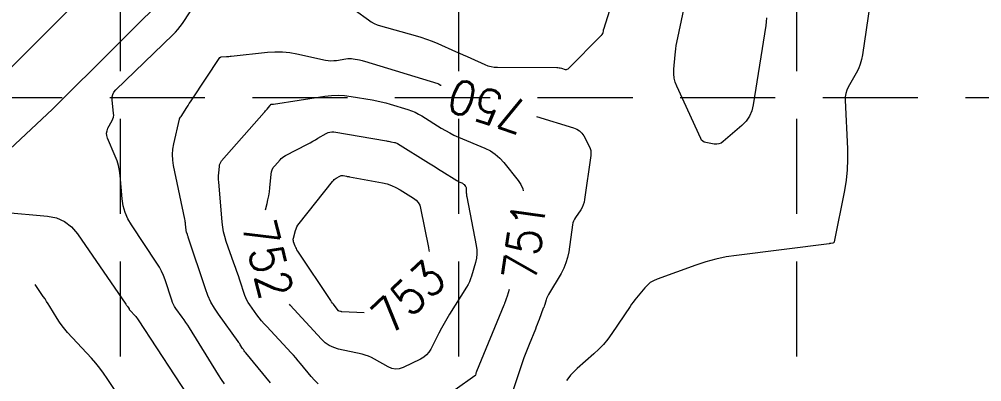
# Model space of a CAD drawing. Header units: feet. Extents: x 46644 to 49208, y 46045 to 47649.
# Drawn here: x 48193.8 to 48307.7, y 47373.2 to 47416.1 of the extents above; entities that cross this region are included whole.
import ezdxf
from ezdxf.enums import TextEntityAlignment as Align

# ---------------------------------------------------------------- set-up
doc = ezdxf.new("R2010")
doc.units = ezdxf.units.FT
doc.header["$MEASUREMENT"] = 0
doc.linetypes.add('DGN Style 3', pattern=[33.544038, 23.960027, -9.584011])
doc.linetypes.add('HIDDEN', pattern=[0.375, 0.25, -0.125])
doc.layers.add('EC', color=35, linetype='Continuous', lineweight=0)
doc.layers.add('Level 15', color=1, linetype='Continuous', lineweight=0)
doc.layers.add('GRID', color=254, linetype='HIDDEN')
doc.styles.add('Style-STANDARD', font='STANDARD.shx')

msp = doc.modelspace()

# ---------------------------------------------------------------- linework, layer by layer
at = {"layer": 'EC', "color": 35, "linetype": 'DGN Style 3', "lineweight": 0}
for p, q in [((48262.99, 47414.94), (48264.72, 47420.44)), ((48271.65, 47413.35), (48272.76, 47418.62)), ((48294.48, 47417.8), (48293.61, 47411.91)), ((48213.14, 47415.62), (48214.06, 47416.99)), ((48233.64, 47417.16), (48235.15, 47416.03)), ((48212.89, 47415.25), (48213.14, 47415.62)), ((48235.15, 47416.03), (48235.49, 47415.8)), ((48235.49, 47415.8), (48235.83, 47415.61)), ((48235.83, 47415.61), (48236.2, 47415.45)), ((48236.2, 47415.45), (48236.58, 47415.33)), ((48282.17, 47415.36), (48280.69, 47406)), ((48282.23, 47415.82), (48282.17, 47415.36)), ((48282.26, 47416.28), (48282.23, 47415.82)), ((48205.27, 47407.75), (48212.01, 47414.26)), ((48212.01, 47414.26), (48212.32, 47414.57)), ((48212.32, 47414.57), (48212.61, 47414.91)), ((48212.61, 47414.91), (48212.89, 47415.25)), ((48236.58, 47415.33), (48240.68, 47414.18)), ((48262.71, 47414.18), (48262.74, 47414.21)), ((48262.74, 47414.21), (48262.76, 47414.24)), ((48262.76, 47414.24), (48262.79, 47414.27)), ((48262.79, 47414.27), (48262.81, 47414.3)), ((48262.81, 47414.3), (48262.89, 47414.41)), ((48262.89, 47414.41), (48262.9, 47414.43)), ((48262.9, 47414.43), (48262.91, 47414.46)), ((48262.91, 47414.46), (48262.92, 47414.48)), ((48262.92, 47414.51), (48262.95, 47414.74)), ((48262.92, 47414.48), (48262.92, 47414.51)), ((48262.95, 47414.79), (48262.96, 47414.84)), ((48262.95, 47414.74), (48262.95, 47414.79)), ((48262.96, 47414.84), (48262.97, 47414.89)), ((48262.97, 47414.89), (48262.99, 47414.94)), ((48240.68, 47414.18), (48241.36, 47413.98)), ((48241.36, 47413.98), (48242.03, 47413.76)), ((48242.03, 47413.76), (48242.69, 47413.51)), ((48242.69, 47413.51), (48243.35, 47413.24)), ((48243.35, 47413.24), (48245.47, 47412.31)), ((48258.77, 47410.26), (48262.71, 47414.18)), ((48271.58, 47412.99), (48271.65, 47413.35)), ((48218.92, 47411.75), (48223.23, 47412.21)), ((48223.23, 47412.21), (48224.1, 47412.27)), ((48224.1, 47412.27), (48224.97, 47412.26)), ((48224.97, 47412.26), (48225.84, 47412.18)), ((48225.84, 47412.18), (48226.7, 47412.02)), ((48226.7, 47412.02), (48230.06, 47411.29)), ((48245.47, 47412.31), (48245.92, 47412.11)), ((48245.92, 47412.11), (48246.38, 47411.91)), ((48271.44, 47411.9), (48271.48, 47412.27)), ((48271.48, 47412.27), (48271.53, 47412.63)), ((48271.53, 47412.63), (48271.58, 47412.99)), ((48214.25, 47406.58), (48217.58, 47411.57)), ((48217.58, 47411.57), (48217.59, 47411.58)), ((48217.59, 47411.58), (48217.6, 47411.59)), ((48217.6, 47411.59), (48217.62, 47411.6)), ((48217.62, 47411.6), (48217.63, 47411.61)), ((48217.63, 47411.61), (48217.68, 47411.64)), ((48217.68, 47411.64), (48217.69, 47411.65)), ((48217.69, 47411.65), (48217.7, 47411.65)), ((48217.7, 47411.65), (48217.71, 47411.65)), ((48217.71, 47411.65), (48217.72, 47411.65)), ((48217.72, 47411.65), (48218.37, 47411.7)), ((48218.37, 47411.7), (48218.51, 47411.71)), ((48218.51, 47411.71), (48218.65, 47411.72)), ((48218.65, 47411.72), (48218.79, 47411.73)), ((48218.79, 47411.73), (48218.92, 47411.75)), ((48230.06, 47411.29), (48230.39, 47411.24)), ((48230.39, 47411.24), (48230.72, 47411.21)), ((48230.72, 47411.21), (48231.05, 47411.22)), ((48231.05, 47411.22), (48231.38, 47411.25)), ((48231.38, 47411.25), (48232.48, 47411.42)), ((48232.48, 47411.42), (48232.7, 47411.45)), ((48232.7, 47411.45), (48232.92, 47411.46)), ((48232.92, 47411.46), (48233.14, 47411.45)), ((48233.14, 47411.45), (48233.37, 47411.42)), ((48233.37, 47411.42), (48234.09, 47411.3)), ((48234.09, 47411.3), (48234.24, 47411.27)), ((48234.24, 47411.27), (48234.4, 47411.24)), ((48234.4, 47411.24), (48234.55, 47411.2)), ((48234.55, 47411.2), (48234.7, 47411.16)), ((48234.7, 47411.16), (48243.35, 47408.51)), ((48246.38, 47411.91), (48246.83, 47411.71)), ((48246.83, 47411.71), (48247.28, 47411.51)), ((48247.28, 47411.51), (48248.94, 47410.75)), ((48271.3, 47410.19), (48271.44, 47411.9)), ((48293.34, 47410.79), (48293.13, 47410.25)), ((48293.5, 47411.34), (48293.34, 47410.79)), ((48293.61, 47411.91), (48293.5, 47411.34)), ((48248.94, 47410.75), (48249.3, 47410.61)), ((48249.3, 47410.61), (48249.67, 47410.51)), ((48249.67, 47410.51), (48250.05, 47410.45)), ((48250.05, 47410.45), (48250.44, 47410.43)), ((48250.44, 47410.43), (48257.43, 47410.39)), ((48257.43, 47410.39), (48257.57, 47410.39)), ((48257.57, 47410.39), (48257.71, 47410.37)), ((48257.71, 47410.37), (48257.85, 47410.35)), ((48257.85, 47410.35), (48257.99, 47410.31)), ((48257.99, 47410.31), (48258.43, 47410.18)), ((48258.43, 47410.18), (48258.53, 47410.16)), ((48258.53, 47410.16), (48258.61, 47410.17)), ((48258.61, 47410.17), (48258.69, 47410.2)), ((48258.69, 47410.2), (48258.77, 47410.26)), ((48271.29, 47409.67), (48271.3, 47410.19)), ((48271.34, 47409.16), (48271.29, 47409.67)), ((48292.87, 47409.74), (48291.93, 47408.08)), ((48293.13, 47410.25), (48292.87, 47409.74)), ((48271.46, 47408.67), (48271.34, 47409.16)), ((48271.65, 47408.19), (48271.46, 47408.67)), ((48204.91, 47407.22), (48205.05, 47407.5)), ((48205.05, 47407.5), (48205.27, 47407.75)), ((48243.35, 47408.51), (48243.4, 47408.49)), ((48243.4, 47408.49), (48243.45, 47408.47)), ((48243.45, 47408.47), (48243.5, 47408.44)), ((48243.5, 47408.44), (48243.54, 47408.42)), ((48243.54, 47408.42), (48243.69, 47408.33)), ((48243.69, 47408.33), (48243.72, 47408.31)), ((48243.72, 47408.31), (48243.75, 47408.29)), ((48243.75, 47408.29), (48243.77, 47408.28)), ((48274.47, 47401.99), (48271.65, 47408.19)), ((48291.76, 47407.72), (48291.64, 47407.34)), ((48291.93, 47408.08), (48291.76, 47407.72)), ((48204.84, 47406.92), (48204.91, 47407.22)), ((48204.84, 47406.58), (48204.84, 47406.92)), ((48205.01, 47404.98), (48204.84, 47406.58)), ((48213.96, 47406.13), (48214.1, 47406.35)), ((48214.1, 47406.35), (48214.25, 47406.58)), ((48223.91, 47406.06), (48230.01, 47407.01)), ((48230.01, 47407.01), (48230.78, 47407.09)), ((48230.78, 47407.09), (48231.56, 47407.12)), ((48231.56, 47407.12), (48232.33, 47407.09)), ((48232.33, 47407.09), (48233.1, 47406.99)), ((48233.1, 47406.99), (48235.61, 47406.57)), ((48235.61, 47406.57), (48236.15, 47406.47)), ((48236.15, 47406.47), (48236.68, 47406.36)), ((48236.68, 47406.36), (48237.21, 47406.22)), ((48291.58, 47406.95), (48291.57, 47406.55)), ((48291.57, 47406.55), (48291.83, 47400.77)), ((48291.64, 47407.34), (48291.58, 47406.95)), ((48213.01, 47404.61), (48213.67, 47405.68)), ((48213.67, 47405.68), (48213.81, 47405.9)), ((48213.81, 47405.9), (48213.96, 47406.13)), ((48222.82, 47405.07), (48222.91, 47405.16)), ((48222.91, 47405.16), (48222.99, 47405.26)), ((48222.99, 47405.26), (48223.07, 47405.36)), ((48223.07, 47405.36), (48223.16, 47405.46)), ((48223.16, 47405.46), (48223.5, 47405.89)), ((48223.5, 47405.89), (48223.52, 47405.91)), ((48223.52, 47405.91), (48223.53, 47405.93)), ((48223.53, 47405.93), (48223.55, 47405.95)), ((48223.55, 47405.95), (48223.56, 47405.97)), ((48223.56, 47405.97), (48223.6, 47406.04)), ((48223.6, 47406.04), (48223.61, 47406.05)), ((48223.61, 47406.05), (48223.62, 47406.06)), ((48223.62, 47406.06), (48223.64, 47406.07)), ((48223.64, 47406.07), (48223.65, 47406.07)), ((48223.65, 47406.07), (48223.74, 47406.08)), ((48223.74, 47406.08), (48223.75, 47406.08)), ((48223.75, 47406.08), (48223.77, 47406.08)), ((48223.77, 47406.08), (48223.79, 47406.08)), ((48223.79, 47406.08), (48223.8, 47406.08)), ((48223.8, 47406.08), (48223.86, 47406.06)), ((48223.86, 47406.06), (48223.87, 47406.06)), ((48223.87, 47406.06), (48223.88, 47406.06)), ((48223.88, 47406.06), (48223.89, 47406.06)), ((48223.89, 47406.06), (48223.91, 47406.06)), ((48237.21, 47406.22), (48237.74, 47406.07)), ((48237.74, 47406.07), (48239.82, 47405.44)), ((48239.82, 47405.44), (48240.25, 47405.29)), ((48240.25, 47405.29), (48240.68, 47405.11)), ((48240.68, 47405.11), (48241.09, 47404.9)), ((48280.52, 47405.29), (48280.23, 47404.64)), ((48280.69, 47406), (48280.52, 47405.29)), ((48204.34, 47403.21), (48204.84, 47404.13)), ((48204.84, 47404.13), (48204.93, 47404.33)), ((48204.93, 47404.33), (48204.99, 47404.54)), ((48204.99, 47404.54), (48205.02, 47404.76)), ((48205.02, 47404.76), (48205.01, 47404.98)), ((48212.12, 47401.38), (48212.8, 47404.29)), ((48212.8, 47404.29), (48212.81, 47404.32)), ((48212.81, 47404.32), (48212.82, 47404.36)), ((48212.82, 47404.36), (48212.84, 47404.39)), ((48212.84, 47404.39), (48212.86, 47404.42)), ((48212.86, 47404.42), (48212.94, 47404.52)), ((48212.94, 47404.52), (48212.96, 47404.55)), ((48212.96, 47404.55), (48212.98, 47404.57)), ((48212.98, 47404.57), (48212.99, 47404.59)), ((48212.99, 47404.59), (48213.01, 47404.61)), ((48217.79, 47399.36), (48222.82, 47405.07)), ((48241.09, 47404.9), (48241.49, 47404.67)), ((48241.49, 47404.67), (48243.77, 47403.24)), ((48255.03, 47404.59), (48259.43, 47403.28)), ((48279.83, 47404.05), (48279.32, 47403.53)), ((48280.23, 47404.64), (48279.83, 47404.05)), ((48204.18, 47402.64), (48204.23, 47402.93)), ((48204.23, 47402.93), (48204.34, 47403.21)), ((48243.77, 47403.24), (48244.26, 47402.94)), ((48244.26, 47402.94), (48244.77, 47402.66)), ((48259.43, 47403.28), (48259.81, 47403.13)), ((48259.81, 47403.13), (48260.13, 47402.92)), ((48260.13, 47402.92), (48260.4, 47402.64)), ((48279.32, 47403.53), (48277.13, 47401.64)), ((48204.2, 47402.35), (48204.18, 47402.64)), ((48204.29, 47402.05), (48204.2, 47402.35)), ((48205.21, 47399.93), (48204.29, 47402.05)), ((48228.26, 47401.51), (48228.57, 47401.68)), ((48228.57, 47401.68), (48228.88, 47401.85)), ((48228.88, 47401.85), (48229.18, 47402.03)), ((48229.18, 47402.03), (48230.16, 47402.61)), ((48230.16, 47402.61), (48230.38, 47402.71)), ((48230.38, 47402.71), (48230.6, 47402.77)), ((48230.6, 47402.77), (48230.83, 47402.8)), ((48230.83, 47402.8), (48231.07, 47402.78)), ((48231.07, 47402.78), (48237.28, 47401.72)), ((48237.28, 47401.72), (48237.41, 47401.7)), ((48237.41, 47401.7), (48237.54, 47401.68)), ((48237.54, 47401.68), (48237.67, 47401.65)), ((48244.77, 47402.66), (48245.28, 47402.41)), ((48245.28, 47402.41), (48245.81, 47402.17)), ((48245.81, 47402.17), (48248.93, 47400.86)), ((48260.4, 47402.64), (48260.63, 47402.31)), ((48260.63, 47402.31), (48261.27, 47401.1)), ((48274.58, 47401.81), (48274.47, 47401.99)), ((48274.71, 47401.68), (48274.58, 47401.81)), ((48274.88, 47401.58), (48274.71, 47401.68)), ((48211.97, 47400.1), (48212.01, 47400.74)), ((48212.01, 47400.74), (48212.12, 47401.38)), ((48225.33, 47399.99), (48227.95, 47401.35)), ((48227.95, 47401.35), (48228.26, 47401.51)), ((48237.67, 47401.65), (48237.8, 47401.63)), ((48237.8, 47401.63), (48238.24, 47401.55)), ((48238.24, 47401.55), (48238.33, 47401.53)), ((48238.33, 47401.53), (48238.41, 47401.5)), ((48238.41, 47401.5), (48238.5, 47401.46)), ((48238.5, 47401.46), (48238.58, 47401.42)), ((48238.58, 47401.42), (48242.25, 47399.14)), ((48248.93, 47400.86), (48249.58, 47400.54)), ((48249.58, 47400.54), (48250.17, 47400.15)), ((48261.27, 47401.1), (48261.39, 47400.84)), ((48261.39, 47400.84), (48261.46, 47400.57)), ((48261.46, 47400.57), (48261.49, 47400.3)), ((48275.08, 47401.52), (48274.88, 47401.58)), ((48276.06, 47401.35), (48275.08, 47401.52)), ((48276.36, 47401.32), (48276.06, 47401.35)), ((48276.63, 47401.36), (48276.36, 47401.32)), ((48276.89, 47401.47), (48276.63, 47401.36)), ((48277.13, 47401.64), (48276.89, 47401.47)), ((48291.83, 47400.77), (48291.85, 47399.54)), ((48205.42, 47399.38), (48205.21, 47399.93)), ((48212, 47399.45), (48211.97, 47400.1)), ((48212.1, 47398.81), (48212, 47399.45)), ((48224.07, 47398.79), (48224.7, 47399.5)), ((48224.7, 47399.5), (48224.84, 47399.65)), ((48224.84, 47399.65), (48224.99, 47399.78)), ((48224.99, 47399.78), (48225.15, 47399.89)), ((48225.15, 47399.89), (48225.33, 47399.99)), ((48250.17, 47400.15), (48250.7, 47399.69)), ((48250.7, 47399.69), (48251.18, 47399.16)), ((48261.47, 47400.01), (48260.74, 47394.8)), ((48261.49, 47400.3), (48261.47, 47400.01)), ((48291.85, 47399.54), (48291.8, 47398.31)), ((48205.59, 47398.81), (48205.42, 47399.38)), ((48205.71, 47398.24), (48205.59, 47398.81)), ((48213.44, 47392.47), (48212.1, 47398.81)), ((48217.44, 47397.89), (48217.52, 47398.73)), ((48217.52, 47398.73), (48217.55, 47398.9)), ((48217.55, 47398.9), (48217.6, 47399.07)), ((48217.6, 47399.07), (48217.68, 47399.22)), ((48217.68, 47399.22), (48217.79, 47399.36)), ((48223.68, 47398.06), (48223.77, 47398.32)), ((48223.77, 47398.32), (48223.9, 47398.56)), ((48223.9, 47398.56), (48224.07, 47398.79)), ((48242.25, 47399.14), (48242.65, 47398.89)), ((48242.65, 47398.89), (48243.06, 47398.64)), ((48243.06, 47398.64), (48243.46, 47398.39)), ((48243.46, 47398.39), (48243.86, 47398.14)), ((48251.18, 47399.16), (48252.86, 47397.04)), ((48291.8, 47398.31), (48291.67, 47397.09)), ((48205.78, 47397.65), (48205.71, 47398.24)), ((48206.02, 47394.89), (48205.78, 47397.65)), ((48217.42, 47397.64), (48217.44, 47397.89)), ((48217.42, 47397.38), (48217.42, 47397.64)), ((48217.42, 47397.13), (48217.42, 47397.38)), ((48217.44, 47396.87), (48217.42, 47397.13)), ((48223.49, 47396.16), (48223.63, 47397.78)), ((48223.63, 47397.78), (48223.68, 47398.06)), ((48231.01, 47397.04), (48231.12, 47397.14)), ((48231.12, 47397.14), (48231.23, 47397.23)), ((48231.23, 47397.23), (48231.35, 47397.31)), ((48231.35, 47397.31), (48231.77, 47397.55)), ((48231.77, 47397.55), (48231.86, 47397.59)), ((48231.86, 47397.59), (48231.95, 47397.62)), ((48231.95, 47397.62), (48232.05, 47397.63)), ((48232.05, 47397.63), (48232.15, 47397.62)), ((48232.15, 47397.62), (48232.57, 47397.55)), ((48232.57, 47397.55), (48232.66, 47397.53)), ((48232.66, 47397.53), (48232.75, 47397.52)), ((48232.75, 47397.52), (48232.84, 47397.5)), ((48232.84, 47397.5), (48232.92, 47397.49)), ((48232.92, 47397.49), (48236.81, 47396.76)), ((48243.86, 47398.14), (48245.61, 47397.04)), ((48217.85, 47392.1), (48217.44, 47396.87)), ((48223.44, 47395.7), (48223.49, 47396.16)), ((48226.96, 47391.96), (48230.92, 47396.93)), ((48230.92, 47396.93), (48231.01, 47397.04)), ((48236.81, 47396.76), (48237.36, 47396.63)), ((48237.36, 47396.63), (48237.9, 47396.45)), ((48237.9, 47396.45), (48238.41, 47396.22)), ((48238.41, 47396.22), (48238.91, 47395.95)), ((48245.61, 47397.04), (48245.68, 47397)), ((48245.68, 47397), (48245.74, 47396.96)), ((48245.74, 47396.96), (48245.81, 47396.93)), ((48245.81, 47396.93), (48245.87, 47396.9)), ((48245.87, 47396.9), (48246.19, 47396.77)), ((48246.19, 47396.77), (48246.27, 47396.73)), ((48246.27, 47396.73), (48246.34, 47396.68)), ((48246.34, 47396.68), (48246.41, 47396.62)), ((48246.41, 47396.62), (48246.47, 47396.56)), ((48246.47, 47396.56), (48246.65, 47396.33)), ((48246.65, 47396.33), (48246.68, 47396.28)), ((48246.68, 47396.28), (48246.71, 47396.22)), ((48246.71, 47396.22), (48246.72, 47396.17)), ((48246.72, 47396.17), (48246.73, 47396.11)), ((48246.73, 47396.11), (48246.74, 47395.57)), ((48252.86, 47397.04), (48253.18, 47396.57)), ((48253.18, 47396.57), (48253.41, 47396.07)), ((48253.41, 47396.07), (48253.48, 47395.82)), ((48291.67, 47397.09), (48291.47, 47395.87)), ((48206.15, 47394.06), (48206.02, 47394.89)), ((48223.27, 47394.77), (48223.37, 47395.23)), ((48223.37, 47395.23), (48223.44, 47395.7)), ((48238.91, 47395.95), (48240.49, 47394.96)), ((48240.49, 47394.96), (48240.8, 47394.73)), ((48246.74, 47395.57), (48246.75, 47395.46)), ((48246.75, 47395.46), (48246.76, 47395.34)), ((48246.76, 47395.34), (48246.77, 47395.23)), ((48246.77, 47395.23), (48246.79, 47395.12)), ((48246.79, 47395.12), (48247.91, 47389.37)), ((48291.47, 47395.87), (48290.28, 47389.79)), ((48206.37, 47393.27), (48206.15, 47394.06)), ((48222.96, 47393.57), (48223.16, 47394.31)), ((48223.16, 47394.31), (48223.27, 47394.77)), ((48240.8, 47394.73), (48241.04, 47394.45)), ((48241.04, 47394.45), (48241.22, 47394.13)), ((48241.22, 47394.13), (48241.33, 47393.76)), ((48241.33, 47393.76), (48242.27, 47389.1)), ((48260.44, 47393.86), (48260.27, 47393.57)), ((48260.57, 47394.16), (48260.44, 47393.86)), ((48260.67, 47394.47), (48260.57, 47394.16)), ((48260.74, 47394.8), (48260.67, 47394.47)), ((48191.94, 47393.29), (48197.19, 47392.81)), ((48197.19, 47392.81), (48198.25, 47392.61)), ((48198.25, 47392.61), (48199.2, 47392.2)), ((48206.69, 47392.51), (48206.37, 47393.27)), ((48259.65, 47392.66), (48259.53, 47392.46)), ((48260.27, 47393.57), (48259.65, 47392.66)), ((48199.2, 47392.2), (48200.02, 47391.58)), ((48200.02, 47391.58), (48200.72, 47390.75)), ((48207.11, 47391.78), (48206.69, 47392.51)), ((48210.13, 47387.27), (48207.11, 47391.78)), ((48213.47, 47392.32), (48213.44, 47392.47)), ((48213.49, 47392.17), (48213.47, 47392.32)), ((48213.51, 47392.02), (48213.49, 47392.17)), ((48213.53, 47391.86), (48213.51, 47392.02)), ((48213.59, 47391.15), (48213.53, 47391.86)), ((48217.92, 47391.53), (48217.85, 47392.1)), ((48218.02, 47390.96), (48217.92, 47391.53)), ((48226.6, 47391.34), (48226.7, 47391.56)), ((48226.7, 47391.56), (48226.82, 47391.77)), ((48226.82, 47391.77), (48226.96, 47391.96)), ((48259.31, 47391.81), (48258.85, 47388.61)), ((48259.36, 47392.03), (48259.31, 47391.81)), ((48259.43, 47392.25), (48259.36, 47392.03)), ((48259.53, 47392.46), (48259.43, 47392.25)), ((48200.72, 47390.75), (48206.46, 47382.43)), ((48213.59, 47391.09), (48213.59, 47391.15)), ((48213.6, 47391.03), (48213.59, 47391.09)), ((48213.62, 47390.98), (48213.6, 47391.03)), ((48213.64, 47390.92), (48213.62, 47390.98)), ((48213.73, 47390.65), (48213.64, 47390.92)), ((48213.76, 47390.57), (48213.73, 47390.65)), ((48213.79, 47390.49), (48213.76, 47390.57)), ((48213.82, 47390.41), (48213.79, 47390.49)), ((48213.84, 47390.32), (48213.82, 47390.41)), ((48215.86, 47384.23), (48213.84, 47390.32)), ((48218.16, 47390.4), (48218.02, 47390.96)), ((48218.34, 47389.84), (48218.16, 47390.4)), ((48226.29, 47390.23), (48226.53, 47391.11)), ((48226.53, 47391.11), (48226.6, 47391.34)), ((48219.25, 47387.28), (48218.34, 47389.84)), ((48226.27, 47390.12), (48226.29, 47390.23)), ((48226.27, 47390.01), (48226.27, 47390.12)), ((48226.28, 47389.9), (48226.27, 47390.01)), ((48226.31, 47389.79), (48226.28, 47389.9)), ((48226.5, 47389.29), (48226.31, 47389.79)), ((48226.56, 47389.13), (48226.5, 47389.29)), ((48247.91, 47389.37), (48247.98, 47388.86)), ((48289.66, 47389.57), (48278.71, 47388.19)), ((48289.71, 47389.58), (48289.66, 47389.57)), ((48289.76, 47389.58), (48289.71, 47389.58)), ((48289.81, 47389.59), (48289.76, 47389.58)), ((48289.86, 47389.6), (48289.81, 47389.59)), ((48290.1, 47389.63), (48289.86, 47389.6)), ((48290.17, 47389.65), (48290.1, 47389.63)), ((48290.22, 47389.68), (48290.17, 47389.65)), ((48290.25, 47389.73), (48290.22, 47389.68)), ((48290.28, 47389.79), (48290.25, 47389.73)), ((48226.63, 47388.99), (48226.56, 47389.13)), ((48226.7, 47388.84), (48226.63, 47388.99)), ((48226.79, 47388.7), (48226.7, 47388.84)), ((48230.7, 47382.84), (48226.79, 47388.7)), ((48242.27, 47389.1), (48242.32, 47388.82)), ((48242.32, 47388.82), (48242.33, 47388.63)), ((48247.99, 47388.36), (48247.93, 47387.86)), ((48247.98, 47388.86), (48247.99, 47388.36)), ((48258.85, 47388.61), (48258.72, 47387.94)), ((48278.71, 47388.19), (48277.48, 47388)), ((48210.42, 47386.8), (48210.13, 47387.27)), ((48219.43, 47386.77), (48219.25, 47387.28)), ((48247.82, 47387.36), (48247.36, 47385.74)), ((48247.93, 47387.86), (48247.82, 47387.36)), ((48258.53, 47387.29), (48258.27, 47386.66)), ((48258.72, 47387.94), (48258.53, 47387.29)), ((48273.9, 47387.03), (48269.32, 47385.38)), ((48275.08, 47387.42), (48273.9, 47387.03)), ((48276.27, 47387.74), (48275.08, 47387.42)), ((48277.48, 47388), (48276.27, 47387.74)), ((48210.68, 47386.32), (48210.42, 47386.8)), ((48210.9, 47385.82), (48210.68, 47386.32)), ((48211.09, 47385.31), (48210.9, 47385.82)), ((48219.6, 47386.26), (48219.43, 47386.77)), ((48219.77, 47385.75), (48219.6, 47386.26)), ((48219.95, 47385.24), (48219.77, 47385.75)), ((48247.36, 47385.74), (48247.24, 47385.4)), ((48257.95, 47386.06), (48256.45, 47383.55)), ((48258.27, 47386.66), (48257.95, 47386.06)), ((48196.69, 47383.34), (48195.72, 47384.74)), ((48211.89, 47382.88), (48211.09, 47385.31)), ((48220.54, 47383.46), (48219.95, 47385.24)), ((48246.95, 47384.74), (48246.77, 47384.43)), ((48247.11, 47385.07), (48246.95, 47384.74)), ((48247.24, 47385.4), (48247.11, 47385.07)), ((48268.16, 47384.68), (48267.85, 47384.35)), ((48268.51, 47384.96), (48268.16, 47384.68)), ((48268.9, 47385.19), (48268.51, 47384.96)), ((48269.32, 47385.38), (48268.9, 47385.19)), ((48216.16, 47383.44), (48215.86, 47384.23)), ((48220.65, 47383.17), (48220.54, 47383.46)), ((48246.77, 47384.43), (48244.76, 47381.23)), ((48251.81, 47384.14), (48251.57, 47383.36)), ((48256.45, 47383.55), (48256.37, 47383.4)), ((48267.85, 47384.35), (48266.88, 47383.18)), ((48196.89, 47383.04), (48196.69, 47383.34)), ((48197.08, 47382.74), (48196.89, 47383.04)), ((48197.28, 47382.44), (48197.08, 47382.74)), ((48197.47, 47382.14), (48197.28, 47382.44)), ((48206.46, 47382.43), (48206.51, 47382.35)), ((48206.51, 47382.35), (48206.56, 47382.27)), ((48211.99, 47382.62), (48211.89, 47382.88)), ((48212.1, 47382.38), (48211.99, 47382.62)), ((48212.23, 47382.15), (48212.1, 47382.38)), ((48216.52, 47382.67), (48216.16, 47383.44)), ((48216.93, 47381.93), (48216.52, 47382.67)), ((48220.78, 47382.88), (48220.65, 47383.17)), ((48220.93, 47382.61), (48220.78, 47382.88)), ((48221.11, 47382.35), (48220.93, 47382.61)), ((48221.97, 47381.15), (48221.11, 47382.35)), ((48225.89, 47382.31), (48225.81, 47382.4)), ((48230.8, 47382.7), (48230.7, 47382.84)), ((48230.9, 47382.55), (48230.8, 47382.7)), ((48231.01, 47382.41), (48230.9, 47382.55)), ((48231.11, 47382.28), (48231.01, 47382.41)), ((48251.22, 47382.37), (48251.19, 47382.3)), ((48251.24, 47382.44), (48251.22, 47382.37)), ((48251.27, 47382.52), (48251.24, 47382.44)), ((48251.3, 47382.59), (48251.27, 47382.52)), ((48251.43, 47382.93), (48251.3, 47382.59)), ((48251.47, 47383.04), (48251.43, 47382.93)), ((48251.5, 47383.15), (48251.47, 47383.04)), ((48251.54, 47383.25), (48251.5, 47383.15)), ((48251.57, 47383.36), (48251.54, 47383.25)), ((48256.01, 47382.38), (48255.97, 47382.27)), ((48256.17, 47382.92), (48256.01, 47382.38)), ((48256.23, 47383.09), (48256.17, 47382.92)), ((48256.29, 47383.24), (48256.23, 47383.09)), ((48256.37, 47383.4), (48256.29, 47383.24)), ((48266.29, 47382.41), (48266.11, 47382.14)), ((48266.48, 47382.67), (48266.29, 47382.41)), ((48266.68, 47382.93), (48266.48, 47382.67)), ((48266.88, 47383.18), (48266.68, 47382.93)), ((48198.34, 47380.71), (48197.47, 47382.14)), ((48206.56, 47382.27), (48206.62, 47382.19)), ((48206.62, 47382.19), (48206.67, 47382.11)), ((48206.67, 47382.11), (48206.83, 47381.85)), ((48206.83, 47381.85), (48206.86, 47381.79)), ((48206.86, 47381.79), (48206.9, 47381.74)), ((48206.9, 47381.74), (48206.94, 47381.69)), ((48206.94, 47381.69), (48206.99, 47381.64)), ((48206.99, 47381.64), (48207.51, 47381.07)), ((48212.38, 47381.92), (48212.23, 47382.15)), ((48213.13, 47380.89), (48212.38, 47381.92)), ((48217.4, 47381.22), (48216.93, 47381.93)), ((48219.75, 47377.99), (48217.4, 47381.22)), ((48229.61, 47378.27), (48225.89, 47382.31)), ((48231.62, 47381.64), (48231.11, 47382.28)), ((48231.64, 47381.62), (48231.62, 47381.64)), ((48231.66, 47381.6), (48231.64, 47381.62)), ((48231.68, 47381.59), (48231.66, 47381.6)), ((48231.71, 47381.58), (48231.68, 47381.59)), ((48231.84, 47381.55), (48231.71, 47381.58)), ((48231.88, 47381.54), (48231.84, 47381.55)), ((48231.92, 47381.53), (48231.88, 47381.54)), ((48231.96, 47381.52), (48231.92, 47381.53)), ((48232, 47381.52), (48231.96, 47381.52)), ((48234.67, 47381.41), (48232, 47381.52)), ((48244.76, 47381.23), (48244.43, 47380.68)), ((48251.19, 47382.3), (48247.95, 47374.46)), ((48255.85, 47381.93), (48255.36, 47380.59)), ((48255.9, 47382.04), (48255.85, 47381.93)), ((48255.94, 47382.16), (48255.9, 47382.04)), ((48255.97, 47382.27), (48255.94, 47382.16)), ((48266.11, 47382.14), (48263.95, 47378.93)), ((48198.62, 47380.28), (48198.34, 47380.71)), ((48198.92, 47379.87), (48198.62, 47380.28)), ((48207.51, 47381.07), (48207.62, 47380.95)), ((48207.62, 47380.95), (48207.72, 47380.82)), ((48207.72, 47380.82), (48207.82, 47380.69)), ((48207.82, 47380.69), (48207.92, 47380.55)), ((48207.92, 47380.55), (48215.19, 47369.48)), ((48213.35, 47380.58), (48213.13, 47380.89)), ((48213.57, 47380.26), (48213.35, 47380.58)), ((48213.78, 47379.93), (48213.57, 47380.26)), ((48222.24, 47380.79), (48221.97, 47381.15)), ((48222.52, 47380.44), (48222.24, 47380.79)), ((48222.81, 47380.1), (48222.52, 47380.44)), ((48223.12, 47379.76), (48222.81, 47380.1)), ((48244.1, 47380.12), (48243.79, 47379.56)), ((48244.43, 47380.68), (48244.1, 47380.12)), ((48255.25, 47380.31), (48255.14, 47380.02)), ((48255.36, 47380.59), (48255.25, 47380.31)), ((48199.23, 47379.47), (48198.92, 47379.87)), ((48199.57, 47379.08), (48199.23, 47379.47)), ((48202.41, 47376.01), (48199.57, 47379.08)), ((48213.99, 47379.61), (48213.78, 47379.93)), ((48217.41, 47374.06), (48213.99, 47379.61)), ((48226, 47376.68), (48223.12, 47379.76)), ((48243.5, 47378.98), (48242.54, 47377.11)), ((48243.79, 47379.56), (48243.5, 47378.98)), ((48254.91, 47379.46), (48254.16, 47377.63)), ((48255.02, 47379.74), (48254.91, 47379.46)), ((48255.14, 47380.02), (48255.02, 47379.74)), ((48263.95, 47378.93), (48263.48, 47378.28)), ((48219.81, 47377.9), (48219.75, 47377.99)), ((48219.88, 47377.81), (48219.81, 47377.9)), ((48219.94, 47377.72), (48219.88, 47377.81)), ((48230.05, 47377.86), (48229.61, 47378.27)), ((48230.53, 47377.53), (48230.05, 47377.86)), ((48263.48, 47378.28), (48262.97, 47377.66)), ((48220, 47377.62), (48219.94, 47377.72)), ((48220.27, 47377.18), (48220, 47377.62)), ((48220.36, 47377.04), (48220.27, 47377.18)), ((48220.45, 47376.91), (48220.36, 47377.04)), ((48220.54, 47376.78), (48220.45, 47376.91)), ((48220.64, 47376.66), (48220.54, 47376.78)), ((48223.57, 47373.11), (48220.64, 47376.66)), ((48226.28, 47376.37), (48226, 47376.68)), ((48231.05, 47377.28), (48230.53, 47377.53)), ((48231.62, 47377.11), (48231.05, 47377.28)), ((48234.4, 47376.49), (48231.62, 47377.11)), ((48242.31, 47376.73), (48242.03, 47376.41)), ((48242.54, 47377.11), (48242.31, 47376.73)), ((48253.85, 47376.85), (48253.7, 47376.45)), ((48254, 47377.24), (48253.85, 47376.85)), ((48254.16, 47377.63), (48254, 47377.24)), ((48262.43, 47377.08), (48261.84, 47376.54)), ((48262.97, 47377.66), (48262.43, 47377.08)), ((48202.9, 47375.45), (48202.41, 47376.01)), ((48226.56, 47376.05), (48226.28, 47376.37)), ((48226.84, 47375.73), (48226.56, 47376.05)), ((48227.11, 47375.4), (48226.84, 47375.73)), ((48234.78, 47376.39), (48234.4, 47376.49)), ((48235.16, 47376.26), (48234.78, 47376.39)), ((48235.52, 47376.1), (48235.16, 47376.26)), ((48235.87, 47375.92), (48235.52, 47376.1)), ((48237.5, 47375), (48235.87, 47375.92)), ((48241.32, 47375.92), (48239.25, 47374.94)), ((48241.7, 47376.14), (48241.32, 47375.92)), ((48242.03, 47376.41), (48241.7, 47376.14)), ((48253.56, 47376.05), (48252.26, 47372.16)), ((48253.7, 47376.45), (48253.56, 47376.05)), ((48261.84, 47376.54), (48259.85, 47374.81)), ((48203.38, 47374.86), (48202.9, 47375.45)), ((48203.83, 47374.26), (48203.38, 47374.86)), ((48228.37, 47373.87), (48227.11, 47375.4)), ((48237.93, 47374.82), (48237.5, 47375)), ((48238.37, 47374.74), (48237.93, 47374.82)), ((48238.8, 47374.78), (48238.37, 47374.74)), ((48239.25, 47374.94), (48238.8, 47374.78)), ((48247.91, 47374.35), (48247.88, 47374.26)), ((48247.92, 47374.38), (48247.91, 47374.35)), ((48247.93, 47374.41), (48247.92, 47374.38)), ((48247.94, 47374.43), (48247.93, 47374.41)), ((48247.95, 47374.46), (48247.94, 47374.43)), ((48259.44, 47374.43), (48259.07, 47374.02)), ((48259.85, 47374.81), (48259.44, 47374.43)), ((48204.25, 47373.64), (48203.83, 47374.26)), ((48206.18, 47370.71), (48204.25, 47373.64)), ((48217.76, 47373.52), (48217.41, 47374.06)), ((48218.13, 47373), (48217.76, 47373.52)), ((48228.78, 47373.42), (48228.37, 47373.87)), ((48229.21, 47373.01), (48228.78, 47373.42)), ((48247.76, 47373.93), (48242, 47369.87)), ((48247.78, 47373.95), (48247.76, 47373.93)), ((48247.8, 47373.98), (48247.78, 47373.95)), ((48247.82, 47374), (48247.8, 47373.98)), ((48247.83, 47374.03), (48247.82, 47374)), ((48247.86, 47374.19), (48247.83, 47374.03)), ((48247.87, 47374.23), (48247.86, 47374.21)), ((48247.86, 47374.21), (48247.86, 47374.19)), ((48247.88, 47374.26), (48247.87, 47374.25)), ((48247.87, 47374.25), (48247.87, 47374.23)), ((48258.74, 47373.58), (48258.6, 47373.37)), ((48259.07, 47374.02), (48258.74, 47373.58))]:
    msp.add_line(p, q, dxfattribs=at)
at = {"layer": 'GRID', "color": 252, "linetype": 'HIDDEN', "lineweight": 0, "ltscale": 45}
for p, q in [((48205.8, 47606.85), (48205.8, 46206.68)), ((48245.8, 47606.85), (48245.8, 46206.68)), ((48285.8, 47606.85), (48285.8, 46206.68)), ((46685.8, 47406.85), (49165.8, 47406.85))]:
    msp.add_line(p, q, dxfattribs=at)
at = {"layer": 'Level 15', "color": 7, "linetype": 'Continuous', "lineweight": 0, "flags": 128}
for points in [[(48386.85, 47461.58), (48357.86, 47472.71), (48341.36, 47478.35), (48324.17, 47482.59), (48312.21, 47484.4), (48298.25, 47484.1), (48288.12, 47481.68), (48275.45, 47476.23), (48255.29, 47463.59), (48244.55, 47456.28), (48231.47, 47446.22), (48218.25, 47434.95), (48207.12, 47424.62), (48192.88, 47410.41), (48183.07, 47400.82), (48174.45, 47392.89), (48161.18, 47384.25), (48149.23, 47379.54), (48133.78, 47375.46), (48112.37, 47371.7), (48086.55, 47369.15), (48068.13, 47368.48), (48050.09, 47368.65), (48043.29, 47369.14)], [(48045.59, 47361.49), (48068.49, 47361.48), (48088.57, 47362.31), (48108.89, 47364.25), (48134.87, 47368.61), (48151.07, 47372.81), (48163.28, 47377.56), (48177.52, 47386.51), (48197.79, 47405.48), (48212.62, 47420.25), (48226.35, 47432.83), (48246.26, 47448.88), (48268.51, 47464.09), (48283.09, 47472.2), (48296.56, 47476.77), (48310.43, 47477.53), (48324.05, 47475.62), (48344.11, 47470.2), (48357.64, 47465.44), (48358.51, 47464.96), (48361.36, 47463.17), (48366.26, 47459.43), (48369.1, 47457.84), (48385.52, 47450.86)]]:
    msp.add_lwpolyline(points, dxfattribs=at)

# ---------------------------------------------------------------- texts
at = {"layer": 'EC', "color": 35, "linetype": 'DGN Style 3', "lineweight": 0, "style": 'Style-STANDARD'}
for s, rotation, p in [('750', 161.8578, (48249.25, 47405.83)), ('751', 81.8776, (48253.6, 47389.84)), ('752', 284.2971, (48223.23, 47387.76)), ('753', 43.3561, (48239.88, 47383.29))]:
    msp.add_text(s, height=4, rotation=rotation, dxfattribs=at).set_placement(p, align=Align.MIDDLE_CENTER)

doc.saveas('drawing.dxf')
